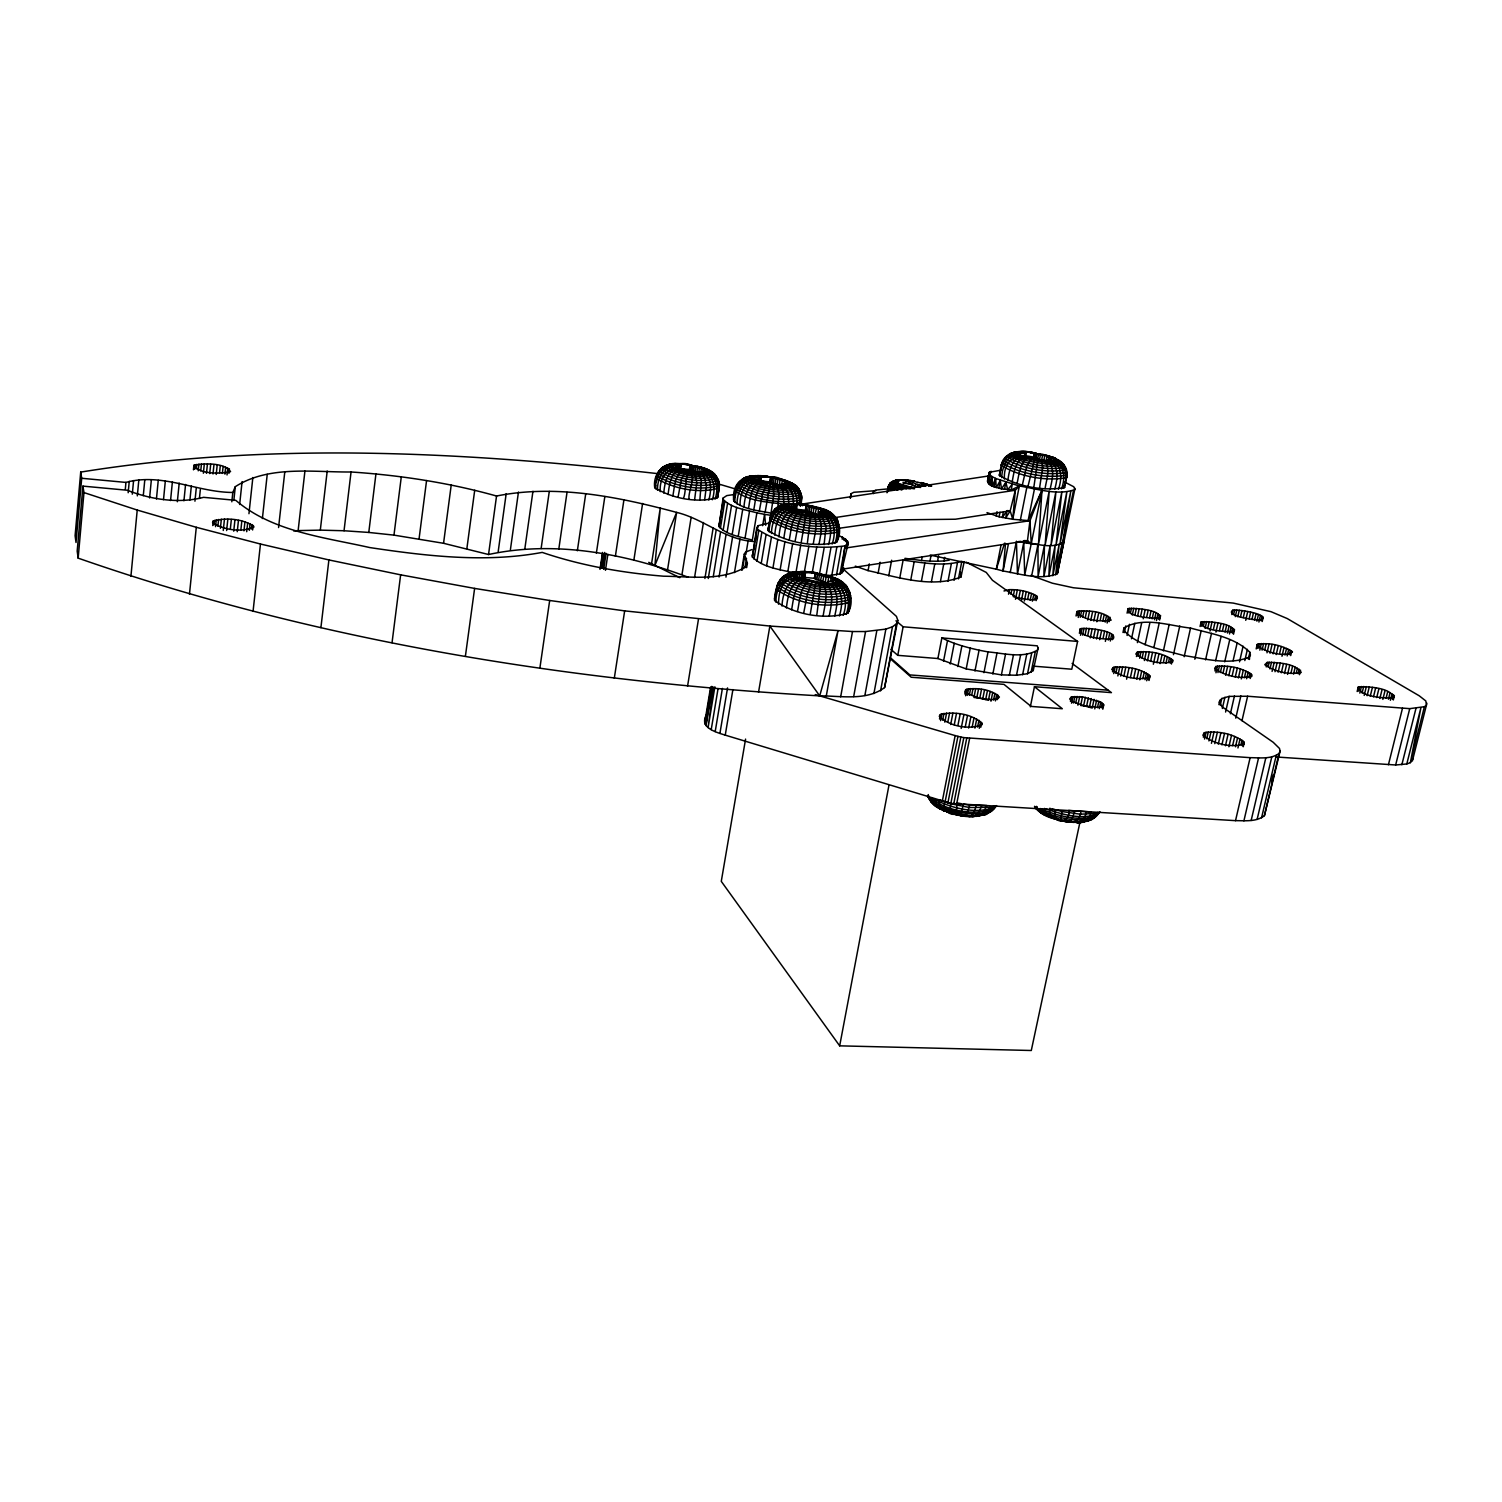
<?xml version="1.0" encoding="UTF-8"?>
<svg xmlns="http://www.w3.org/2000/svg" width="1502" height="1502" viewBox="0 0 1502 1502"><rect width="100%" height="100%" fill="white"/><g stroke="black" fill="none" stroke-linecap="round" stroke-linejoin="round"><path stroke-width="1.5" d="M1001.29 470.145L989.424 472.229L989.987 474.989L992.221 476.66L992.127 486.141L1001.477 488.882L1015.314 490.253L1019.332 486.01C1037.262 488.807 1057.22 495.735 1074.869 489.614L1073.799 486.779L1064.618 482.029M718.275 483.118L719.402 485.465L717.693 497.406C698.036 503.583 672.145 498.626 654.722 487.662C652.75 474.914 662.664 461.414 676.013 465.733C688.667 465.169 671.225 461.302 667.77 465.357L667.77 466.108C680.181 473.562 698.017 476.96 711.91 472.98L707.799 469.488L697.116 466.39L702.335 467.591L704.382 469.732M1103.745 704.87L1102.168 706.841L1098.732 707.423L1080.67 705.489L1082.491 696.834L1100.759 702.129L1103.745 704.87L1102.806 709.226M704.494 472.022L704.551 468.831L701.997 467.817M785.997 484.489C788.663 478.237 758.698 472.867 785.095 481.41M796.079 574.609L799.177 572.506L804.903 572.093L805.372 573.126L804.415 578.627L804.678 571.887L798.857 571.718L795.703 573.539M822.42 513.027L822.552 509.516L816.938 507.507L821.294 509.666M719.308 484.357L719.233 487.962C699.5 493.951 673.722 489.032 656.186 478.18L657.219 476.153L656.336 481.804M832.746 581.631L832.878 577.913L826.87 575.604L837.778 579.246L840.557 582.213M654.722 487.662L655.754 485.578M784.87 480.133L796.342 486.104L798.914 488.957L798.538 490.872C779.838 494.383 757.834 490.91 741.556 481.034L742.176 479.157L745.668 477.354L760.556 475.702L775.933 477.843L770.77 477.054L770.545 482.386L779.219 485.127L781.472 485.559L782.317 480.565C763.41 473.28 730.573 470.483 733.727 501.048C743.79 509.704 758.435 510.53 770.995 513.121L773.661 495.773L773.342 484.583L759.805 482.349L750.625 477.974L751.019 476.641L756.032 475.646L761.42 476.829L745.743 477.918L741.425 480.02L739.716 482.611C756.858 493.05 780.064 496.711 799.759 492.975L798.914 488.957L794.614 484.695L783.293 480.02M819.566 508.333C835.901 509.535 844.612 528.328 836.558 542.316C814.253 547.535 787.179 542.86 767.916 530.45L771.052 514.041L774.788 509.047L780.308 505.592L789.188 503.714L806.161 505.01L806.18 510.755L807.475 511.375L820.242 514.979L827.959 513.703L827.264 511.318L821.838 509.197M806.405 572.825L810.029 572.356L804.678 571.887L815.361 572.863L815.398 579.021L825.199 582.344L827.715 582.814L828.691 577.331C846.189 577.425 856.853 597.927 847.86 613.192C824.429 620.157 794.52 614.731 774.638 600.518L776.928 585.367L780.721 580.504C784.438 573.351 793.807 570.516 801.298 572.224M1017.549 453.003C1021.473 449.492 1034.671 453.041 1034.765 452.966L1034.54 458.223L1035.929 458.767L1036.906 453.848C1024.815 449.624 1004.331 449.342 1001.214 465.432C1019.708 476.622 1045.317 481.41 1066.608 477.692C1070.175 459.95 1049.673 456.214 1036.906 453.848M1036.474 806.349C1039.177 814.535 1050.086 818.477 1057.577 819.153L1060.656 820.543L1061.914 811.531L1051.888 808.752M796.755 505.048C775.389 510.549 802.462 495.51 795.872 510.229M789.17 483.513C764.95 487.925 794.351 478.612 797.806 487.812L801.843 496.599L801.11 505.329M691.577 466.84C690.263 462.165 678.378 463.179 674.248 465.038M695.802 466.578L690.263 465.019L689.981 470.032L698.712 472.773L699.481 468.042C687.259 464.156 672.126 460.006 661.011 468.53L660.993 469.488C676.764 479.063 699.632 483.437 717.336 478.256L714.896 474.238L709.77 470.445L699.481 468.042M1050.405 460.213L1050.611 456.89L1047.532 455.838L1053.371 457.584L1056.113 460.213M1030.841 575.379L1052.376 583.208L1073.442 587.77L1233.255 603.091L1271.03 611.689L1287.252 618.561L1419.24 695.802L1425.83 700.965L1426.431 705.151L1424.403 706.71L1409.74 708.644L1247.618 696.233L1229.162 696.384L1221.783 698.505L1219.286 702.072L1222.027 706.747L1273.208 742.288L1279.479 748.447L1280.117 751.15L1264.402 815.699C1256.385 822.063 1245.12 820.618 1235.526 820.655L950.841 803.401L725.241 735.135C716.642 732.413 698.787 727.681 706.447 714.99M989.987 474.989L989.274 484.357L990.55 485.277L992.127 486.141L995.676 478.481L992.221 476.66L989.274 484.357L987.527 481.335L989.048 473.487L987.772 482.386L989.987 474.989L988.354 483.4M947.218 810.986C941.059 812.3 938.656 804.659 939.539 799.853L944.777 801.899C942.017 809.484 949.771 816.13 956.549 813.971M1064.223 540.964C1053.409 551.121 1031.855 541.884 1018.262 541.565M80.714 472.097L75.1 535.726L76.02 542.485L81.69 478.274L80.714 472.097C271.975 441.231 467.253 452.121 658.89 473.768M1062.646 543.611L1070.738 491.436L1059.924 544.513L1066.833 491.867L1056.019 545.076L1061.839 491.961L1051.024 545.282L1055.906 491.736L1045.11 545.132L1049.203 491.154L1038.445 544.625L1041.975 490.272L1029.959 520.725L1012.761 519.298L1015.314 490.253L833.479 517.814M751.826 549.582L745.424 552.229L744.316 554.031L747.395 563.175L744.823 567.493C720.491 581.293 690.451 576.486 663.64 576.205C622.466 572.863 581.387 565.71 542.203 552.398C485.221 563.025 426.624 556.059 369.811 547.573C324.15 537.265 272.575 531.783 235.776 500.335L203.577 497.331C178.663 503.883 150.951 499.528 127.201 490.234L82.948 486.122L77.184 551.065L78.16 558.143C316.453 641.279 568.3 681.345 819.698 695.877C841.026 695.82 866.26 701.115 884.584 687.578L897.783 620.307L896.431 616.383L842.866 568.751M78.16 558.143L83.962 492.581L82.948 486.122M1005.533 543.386L1003.073 570.985C1020.553 573.933 1040.266 580.523 1057.37 573.708L1074.981 488.319M801.561 495.416L800.397 506.399M125.304 489.277L125.943 482.424C161.972 472.341 197.137 492.374 232.81 492.468L235.307 486.667C269.046 465.076 312.904 472.341 351.055 471.985C400.17 475.233 449.117 482.724 496.542 496.017C556.36 484.076 618.58 496.88 676.632 512.389C703.931 518.941 725.654 540.345 754.548 541.527M128.177 492.731L129.247 481.372M132.289 494.177L133.584 480.565M137.32 495.885L138.822 480.058M130.918 576.374L137.226 510.06L83.962 492.581M143.291 495.641L144.793 479.833M149.599 497.951L151.345 479.927M786.335 485.033C794.032 487.399 798.05 496.261 796.698 503.846L799.364 503.245C800.791 495.341 795.741 486.648 787.799 484.714M156.452 498.983L158.254 480.302M163.511 499.64L165.333 480.978M989.424 472.229L987.64 480.264L989.424 472.229L988.072 479.176M170.552 500.56L172.392 481.917M177.349 501.743L179.207 483.081M848.555 611.746L850.339 596.557L848.123 589.798M183.939 500.786L185.572 484.47M189.928 500.016L191.336 486.01M193.458 469.826L193.908 465.301C204.835 462.973 224.868 462.766 230.576 471.647C219.78 474.106 199.259 474.219 193.908 465.301M194.622 469.281L195.091 464.775M196.311 468.868L196.762 464.362M1036.831 806.781L1038.821 811.343L1044.791 814.497L1042.97 813.108M1049.954 808.151C1049.391 811.474 1049.053 819.585 1054.404 818.158M194.941 501.199L196.311 487.681M198.226 470.821L198.921 464.08M200.742 470.915L201.456 463.911M189.459 594.229L196.293 527.296L137.226 510.06M199.428 498.457L200.348 489.427M203.371 473.224L204.328 463.893M206.469 473.337L207.426 464.024M209.717 473.581L210.674 464.268M213.002 473.975L213.96 464.662M216.232 474.463L217.189 465.151M212.74 525.569L213.228 521.025C226.164 517.42 242.592 518.716 253.782 526.32L253.819 527.183C241.522 532.59 223.704 530.075 212.571 522.621L213.228 521.025M213.997 524.911L214.467 520.368M219.555 472.736L220.287 465.751M215.556 526.658L216.269 519.842M222.39 473.412L223.122 466.427M217.884 526.263L218.597 519.448M224.906 474.163L225.638 467.178M220.4 528.272L221.357 519.223M681.213 464.362L680.106 469.863M760.707 479.589L760.876 475.89L765.701 476.378L762.622 477.148M1021.097 451.558L1025.603 451.952L1025.059 457.171L1025.34 451.802L1029.903 452.29L1024.233 451.708L1021.285 453.191M227.027 474.951L227.76 467.948M228.924 473.412L229.412 468.755M223.272 530.469L224.455 519.148M226.633 530.544L227.835 519.241M231.815 501.799L232.81 492.468M230.388 528.516L231.346 519.485M233.824 500.504L235.307 486.667M233.73 531.164L234.932 519.88M239.644 504.484L242.085 481.635M237.241 531.708L238.461 520.405M240.846 530.112L241.822 521.063M243.962 530.863L244.939 521.832M246.722 531.708L247.699 522.677M248.956 513.703L252.862 477.505M249.294 530.356L250.027 523.578M251.36 529.023L251.848 524.498M252.618 529.962L253.106 525.418M262.381 518.547L267.243 474.35M253.049 611.408L260.466 544.024L196.293 527.296M1066.608 477.692L1065.969 470.426L1066.908 475.083C1045.749 478.725 1020.346 473.975 1001.947 462.898L1003.43 461.245M1066.908 475.083L1066.138 472.999M793.15 504.221C794.351 497.031 791.685 488.094 784.419 485.202M1002.716 463.743L1001.477 464.475L999.299 475.252C1017.661 486.61 1043.402 491.436 1064.618 487.53L1063.848 485.39M278.565 527.559L284.76 472.191M293.66 530.938L298.128 530.6L304.925 471.102M298.128 530.6L320.301 530.131L327.211 471.027M320.902 627.648L328.9 559.946L260.466 544.024M320.301 530.131L344.033 530.75L351.055 471.985M788.85 504.315L787.93 492.449L782.073 485.24M344.033 530.75L368.779 532.44L375.932 473.937M944.777 801.899L950.578 803.739L950.372 811.324L952.418 813.54M785.415 480.828L790.559 482.799L791.047 484.939C789.057 488.657 738.759 478.706 757.778 476.059M1020.065 541.34L1023.744 542.616L1027.481 540.72L1029.959 520.725L846.189 547.911L845.063 545.864C815.774 549.694 781.791 545.714 757.064 528.986L757.928 525.738L768.93 523.09M688.085 577.181C625.414 553.562 554.726 540.232 488.544 554.52L443.559 543.292L393.975 535.125L401.297 476.81M392.041 642.687L400.64 574.834L328.9 559.946M713.243 687.015L708.099 727.588L714.877 686.808M419.077 538.786L426.568 480.546M601.776 567.887L603.56 553.994M830.944 547.686L825.931 575.961L840.05 573.933L842.04 569.22L845.063 545.864L848.123 543.011L845.664 539.256L838.078 535.031M443.559 543.292L451.22 485.052M736.093 488.845L735.36 491.041C748.878 501.311 767.541 502.062 783.894 504.146L783.049 490.29L780.458 485.916L776.44 484.883L779.087 494.102L777.773 507.751M600.762 567.887L602.527 554.463M466.878 548.568L474.707 490.253M465.395 656.261L474.613 588.408L400.64 574.834M488.544 554.52L496.542 496.017M498.176 551.722L506.193 493.632M510.398 549.77L518.453 492.055M524.855 548.699L532.947 491.304M541.133 548.512L549.281 491.417M1054.648 489.295C1057.408 480.396 1059.961 464.512 1048.358 460.682C1058.121 461.846 1053.09 456.533 1047.589 459.912C1053.728 465 1061.839 458.354 1051.269 456.983L1050.611 460.25M539.875 668.165L549.676 600.481L474.613 588.408M558.782 549.225L567.024 492.337M577.35 550.783L585.686 494.064M711.76 686.376L705.959 725.597L712.286 687.109M1055.775 809.972C1049.917 824.035 1071.095 825.236 1068.711 810.404L1089.607 811.831M596.369 553.149L604.837 496.542M599.993 569.389L602.565 552.436M602.415 559.288L603.091 554.764M601.269 567.399L603.316 553.75M602.302 568.376L604.705 552.436M603.691 569.333L606.095 553.374M605.456 570.309L607.859 554.332M615.369 556.266L623.95 499.697M614.299 678.209L624.663 610.882L769.869 626.052L852.498 631.535L865.565 631.535L885.861 629.113L892.47 626.766L896.469 623.799L897.783 620.307M633.882 560.058L642.612 503.452M655.642 488.92C654.985 478.556 661.293 465.263 673.365 466.578C677.233 469.788 723.757 478.387 703.95 468.549M657.5 490.272C657.106 479.833 662.344 468.493 673.365 466.578L672.107 465.489L677.796 464.043M660.242 491.68C658.909 472.923 673.572 462.766 689.681 471.628M995.413 805.823L992.09 810.911L985.913 814.497L971.174 816.281M651.455 564.414L660.317 507.714L654.91 565.39L676.632 512.389L667.639 569.258M663.79 493.107C664.504 484.076 666.832 470.483 677.834 468.793M668.033 494.515C669.348 485.859 670.155 472.811 680.143 469.544M675.506 468.887L676.013 465.733M672.858 495.829C674.623 487.343 674.398 475.421 682.772 470.239M677.158 468.887L677.665 465.714M678.547 468.774L679.035 465.62M679.373 470.145L680.124 465.413M678.097 497.031L681.251 479.983L685.607 470.877M683.579 498.082C686.47 490.947 684.443 476.134 689.887 471.816C685.288 473.862 661.162 464.681 675.881 464.193M690.075 464.869L691.521 464.963L690.075 464.869L689.981 470.032L690.732 465.301M690.901 470.501L691.652 465.789M692.103 470.99L692.854 466.258M689.155 498.946C687.315 493.351 697.923 472.529 688.348 472.135L701.415 473.468L703.912 476.378L706.447 485.503L704.626 500.166M693.511 471.459L694.262 466.746M695.107 471.928L695.858 467.216M696.853 472.36L697.623 467.648M682.002 574.459L691.145 517.364M694.637 499.584L696.797 482.386L694.562 472.285L698.449 473.355L701.396 480.377L699.857 499.997M700.645 473.111L701.396 468.38M702.823 471.835L703.33 468.68M704.72 472.06L705.94 468.812L711.648 471.609M694.544 577.594L703.443 522.508M708.831 500.072C711.272 491.116 712.643 477.223 702.279 472.604L698.787 471.928L707.836 471.14L714.032 474.407L718.369 479.495L719.402 485.465C699.782 491.361 674.229 486.479 656.787 475.74L656.825 474.651C659.904 468.324 666.85 462.766 674.379 464.456M712.342 499.753C715.421 490.478 715.346 476.153 704.175 472.435L702.279 472.604M715.027 499.171C718.613 489.633 717.318 475.12 705.658 472.154L704.175 472.435M716.83 498.382C720.772 488.676 718.594 474.088 706.653 471.759L705.658 472.154M719.12 486.836L717.693 497.406M704.907 578.495L713.187 527.69M687.54 686.283L698.43 619.425M708.268 578.533L716.21 529.906M723.157 498.026L723.307 499.622C732.018 508.314 745.536 509.629 756.895 512.858L752.333 540.119C740.993 536.852 727.381 535.463 718.914 526.526L723.157 498.026L726.78 495.604L735.154 494.383M718.914 526.526L723.307 499.622M721.054 516.744L721.786 512.276M722.518 507.826L723.251 503.358M720.378 528.385L724.79 501.405M713.225 576.843L720.528 532.215M723.138 530.375L727.569 503.32M719.064 577.031L726.048 534.524M727.099 532.421L731.568 505.329M733.727 501.048L736.656 486.535L735.942 488.732C754.53 500.204 779.895 504.203 801.298 500.016L801.73 497.782M735.116 494.815L733.577 499.828M734.872 502.4C734.29 491.511 740.955 477.467 753.666 478.819L752.671 479.645C741.199 480.959 737.182 494.008 736.994 503.865M732.187 534.505L736.675 507.338M725.954 577.125L732.619 536.796M740.054 505.385C739.735 484.977 753.178 474.989 771.315 484.207M704.645 722.969L710.634 686.902M705.039 724.227L711.028 688.085M738.214 536.514L742.72 509.309M743.941 506.925C744.879 497.481 747.17 483.175 758.641 481.203L759.336 477.749M734.459 572.6L740.054 538.936M711.216 729.615L718.031 688.742M748.54 508.408C750.099 499.359 750.831 485.709 761.157 481.992M744.992 538.411L749.536 511.168M755.694 481.222L756.238 477.88M741.631 570.103L744.316 554.031M715.196 731.568L722.406 688.385M742.363 569.915L744.673 556.097M757.383 481.203L757.947 477.861M745.874 554.388L748.127 540.908M753.722 509.816C755.731 500.879 755.506 488.525 763.955 482.743M744.954 567.606L746.494 558.368M759.843 480.865L760.406 477.523M760.275 482.217L761.345 476.378M746.644 567.662L747.395 563.175M719.909 733.427L727.55 687.916M759.299 511.093L762.528 493.858L766.996 483.419M793.845 572.863C779.726 569.352 763.054 567.737 752.352 557.017L756.801 527.24M752.352 557.017L757.064 528.986M753.966 549.3L754.68 545.019M755.412 540.72L756.126 536.439M757.196 530.018L757.928 525.738M753.985 559.044L758.717 530.938M725.241 735.135L732.901 689.568M775.933 477.843L770.526 476.885L770.545 482.386L771.39 477.411M762.659 525.681L764.574 514.341L756.895 512.858M756.97 561.222L761.721 533.041M765.119 512.22L770.15 484.019L783.5 486.047L780.458 485.916M771.746 482.968L772.591 477.993M773.267 483.55L774.112 478.556M761.214 563.457L765.982 535.219M775.051 484.113L775.896 479.119M767.916 530.45L770.282 517.589L772.122 516.688M777.06 484.639L777.905 479.664M769.212 531.952C768.686 520.593 775.652 505.967 788.888 507.319L821.65 516.2L826.081 526.545L824.072 544.644M779.219 485.127L780.064 480.152M771.502 533.548C771.315 522.921 777.379 506.737 790.503 508.634L789.939 509.197C778.505 511.75 775.464 525.231 774.769 535.2M766.602 565.691L771.408 537.397M784.025 484.245L784.588 480.922C792.286 481.335 798.482 487.493 801.317 494.271L800.622 495.247C780.139 499.171 755.957 495.36 738.139 484.451L743.753 478.481L749.798 476.172L761.063 476.04M786.222 484.508L787.273 481.034L792.943 483.625M772.967 567.85L777.811 539.5M778.9 536.852C779.97 526.977 782.335 512.144 794.22 509.891L807.532 513.102M745.574 739.097L721.279 881.355L839.674 1045.843L1031.292 1050.499L1080.145 821.256M783.762 538.448C785.471 528.967 786.241 514.886 796.867 510.736M758.529 692.272L769.869 626.052L819.698 695.877L838.003 630.709L826.25 696.177M774.638 600.518C773.887 588.296 781.96 573.238 795.947 575.116C782.918 576.806 775.389 589.554 776.027 602.283M776.384 590.924L777.135 586.531L776.534 589.497C796.548 603.56 826.325 608.948 849.85 602.189L850.076 599.148M780.12 569.878L784.983 541.49M790.897 509.741L791.479 506.249M792.643 509.685L793.225 506.212M794.07 509.535L794.671 506.061M789.207 539.95C791.366 530.563 791.216 517.871 799.815 511.544M778.505 604.161C779.163 558.35 815.492 588.746 838.717 582.814L837.928 579.941L829.686 576.561M796.116 503.996C795.609 519.204 792.925 497.763 801.148 504.484L790.672 503.977M795.572 510.661L796.642 504.541M781.998 606.057C782.467 594.642 786.86 580.41 799.571 577.688L816.975 582.626M787.818 571.699L792.718 543.292M795.084 541.321L798.501 523.316L803.007 512.276M786.41 607.953C787.592 597.345 790.202 581.8 802.744 579.059M816.938 508.502L815.699 506.85L806.161 505.01L806.18 510.755L806.405 505.179L805.26 510.173L795.234 509.178L796.342 504.165L789.188 503.714L776.684 507.526L772.61 513.177C791.122 524.724 816.656 529.136 837.966 524.461L837.29 519.842L834.793 516.519L828.597 512.201M795.835 573.238L800.773 544.832M801.186 542.485L806.311 512.895L807.794 513.308L795.497 511.149L785.659 506.399L787.104 504.39L792.943 504.203M807.569 505.648L803.532 504.541L802.537 505.761M807.475 511.375L808.376 506.193L807.081 505.573M791.629 609.774C793.45 599.542 794.427 584.785 805.579 580.016M797.018 578.383L797.656 574.703L805.372 573.126M809.09 512.013L809.991 506.812L808.376 506.193M799.139 578.401L799.777 574.722M810.967 512.614L811.869 507.413L809.991 506.812M800.998 578.308L801.636 574.628M807.325 543.424L810.442 518.584L809.653 513.496L806.18 513.59L820.242 514.979L818.721 514.116C815.924 508.089 837.834 514.266 837.647 521.044L837.046 522.095C816.562 526.545 792.08 522.32 774.262 511.243L774.788 509.047L779.031 507.657M813.089 513.177L813.99 507.995L811.869 507.413M802.218 579.941L803.176 574.421M797.449 611.464C799.721 601.288 799.796 587.995 808.752 580.917M804.302 572.3L808.865 546.09M803.363 579.603L804.321 574.083M815.342 513.703L816.262 508.502L813.99 507.995M804.096 579.152L805.241 572.525M818.008 512.407L818.609 508.953L823.284 509.61L829.667 512.126L832.69 515.167M813.295 544.118C814.422 534.543 818.853 522.64 812.882 513.797L817.088 514.886C824.016 523.128 820.58 535.106 818.947 544.531M820.374 512.783L820.974 509.328M803.72 612.966L807.381 593.853L812.15 581.725M822.664 513.064L823.734 509.403L829.667 512.126M812.169 573.182L816.769 546.991M815.642 573.051L821.632 574.271L815.361 572.863L814.403 578.308L815.398 579.021L815.642 573.051L814.403 578.308L803.72 577.35M810.235 614.243L815.68 582.4L817.257 582.87L804.133 580.523L793.582 575.003L793.901 573.22L799.308 571.699M816.769 579.734L817.745 574.252L816.356 573.539M818.496 580.448L819.472 574.947L817.745 574.252M819.585 573.67L824.204 547.535M820.524 581.124L821.5 575.642L819.472 574.947M828.503 544.475C831.601 534.543 832.784 519.016 821.125 514.059L818.721 514.116M816.788 615.238L820.13 588.709L819.247 583.039L815.567 583.227L830.531 584.56C839.712 592.351 837.046 606.151 834.643 616.308M822.777 581.762L823.753 576.28L821.5 575.642M825.199 582.344L826.175 576.843L823.753 576.28M832.146 544.024C835.919 533.754 835.544 517.814 823.115 513.834L821.125 514.059M826.982 585.667L827.64 581.969C836.332 578.12 847.278 584.071 850.038 592.952L849.381 594.285C826.964 600.575 798.782 595.468 779.669 582.213L780.214 579.434L783.988 575.904L791.629 573.745M834.849 543.292C839.167 532.778 837.515 516.669 824.598 513.477L823.115 513.834M827.696 585.217L828.353 581.537M823.171 615.914C824.523 605.606 829.029 592.896 822.683 583.32L827.189 584.503C834.511 593.403 831.075 606.17 829.179 616.289M837.196 537.697L838.304 531.483M836.558 542.316C841.214 531.67 838.754 515.505 825.537 512.989L824.598 513.477M830.55 581.368L831.207 577.707M831.77 575.66L836.783 547.441M833.009 581.649L834.136 577.707L840.463 580.617M842.134 539.105L842.472 537.172L844.387 539.781M836.52 574.984L841.533 546.841M850.188 498.082L850.958 493.745L853.831 492.28L875.966 490.666M845.344 541.096L845.664 539.256L847.729 545.245L842.04 569.22L1027.481 540.72L1031.236 543.78L1037.957 544.55L1038.107 576.411L1044.434 545.057L1043.89 576.524L1050.236 545.245L1048.847 576.317L1055.193 545.095L1052.808 575.754L1059.154 544.606L1055.662 574.872L1062.008 543.799L1064.167 541.358M843.711 567.7L842.284 572.562L840.05 573.933L845.063 545.864M847.222 543.161L847.579 541.227L846.452 542.128M842.04 569.22L843.073 568.188L842.284 572.562L843.223 568.958M847.729 545.245L847.579 541.227M839.355 615.989C842.772 605.325 843.805 588.897 831.47 583.452L827.865 583.583L827.64 581.969M843.204 615.351C847.335 604.367 846.752 587.507 833.572 583.133L831.47 583.452M846.077 614.412C850.752 603.166 848.855 586.137 835.15 582.663L833.572 583.133M847.86 613.192C852.892 601.851 850.151 584.747 836.126 582.044L835.15 582.663M840.669 696.834L852.498 631.535M960.416 572.168L960.998 576.993C931.691 588.577 897.708 577.106 868.081 570.629L869.301 563.926M886.969 492.769L888.339 486.61L888.32 488.281L891.306 490.347C894.103 478.105 906.851 487.399 914.511 487.887M887.663 491.867C887.494 486.817 891.306 481.203 896.844 482.067L898.985 483.513M853.68 696.59L865.565 631.535M878.069 573.407L880.116 562.217M864.87 695.501L876.811 630.709M888.752 575.886L891.625 560.227M912.108 485.259L912.69 482.067L908.147 481.598L911.245 483.7L902.89 482.818L912.934 484.846L916.07 486.948L920.651 487.437L917.515 485.315L923.749 485.972M873.92 693.567L885.861 629.113M915.206 487.361L915.807 484.17L912.69 482.067M899.773 578.026L903.115 560.115C922.397 562.63 942.749 566.798 961.843 561.279L958.445 578.89M880.548 690.901L892.47 626.766M884.584 687.578L896.469 623.799M910.813 579.716L914.155 561.823M966.086 562.123L986.251 572.431L992.428 580.26L1077.591 641.429L1071.79 669.216L1033.132 666.137L1033.245 670.568L1027.518 673.741L1016.497 675.243L1001.402 674.886L966.199 668.916L937.905 658.533L897.764 655.341L903.115 626.785L895.962 620.795M904.936 558.331L921.496 560.509L922.172 556.904M921.477 580.898L924.856 563.043M921.496 560.509L929.963 561.128L930.977 555.702M839.674 1045.843L888.865 785.734M931.447 581.574L934.826 563.738M929.963 561.128L937.548 561.26L938.581 555.853M937.548 561.26L944.045 560.959L944.72 557.355M940.383 581.706L943.763 563.907M948.006 581.274L951.386 563.55M937.905 658.533L941.867 637.918L1037.262 645.822L1038.07 648.094L1033.245 670.568M954.089 580.335L957.487 562.649M943.519 661.293L947.499 640.622L941.867 637.918M960.998 576.993L964.171 561.635M939.539 719.064L940.421 714.464C954.033 711.291 972.169 713.638 982.195 723.739L982.008 724.753C968.921 730.047 949.245 726.33 939.276 716.304L940.421 714.464M950.24 663.997L954.239 643.288L947.499 640.622M940.609 720.66L941.942 713.788M987.527 481.335L989.048 473.487M942.674 720.171L944.007 713.319M990.55 485.277L992.221 476.66M944.814 722.18L946.579 713.037M957.863 666.569L961.9 645.822L954.239 643.288M947.8 722.105L949.583 712.962M994.024 486.948L995.676 478.481L1019.332 486.01L1012.761 519.298L999.112 516.801L986.983 512.614M950.691 724.527L952.906 713.112M1000.05 476.397C999.806 465.639 1006.772 452.121 1019.238 453.773C1007.635 455.125 1001.796 466.859 1001.759 477.674M998.717 488.319L1000.276 480.377L1001.477 488.882L1005.871 482.311L1007.711 489.746L1012.292 484.207L1011.146 490.027L1019.332 486.01M954.239 724.865L956.474 713.469M966.199 668.916L970.254 648.132L961.9 645.822M996.164 516.05L997.028 511.656M1004.406 479.063C1003.054 454.768 1024.702 451.595 1041.562 460.363L1042.538 455.463M942.28 801.317L955.159 735.586L815.286 694.581M957.919 725.41L960.172 714.013M999.112 516.801L999.994 512.238M1004.481 489.352L1005.871 482.311M964.847 694.055L965.73 689.643C976.732 687.24 991.113 689.155 999.412 697.041L997.459 699.012L991.358 699.65L973.953 697.454L975.68 688.648M965.617 695.745L966.913 689.136M1007.917 480.509C1008.912 470.858 1012.01 458.054 1023.106 455.688L1039.084 459.668M945.04 802.124L957.938 736.356L955.159 735.586M967.269 695.388L968.565 688.761M1003.317 512.144L1002.266 517.514L1007.147 510.624L1010.189 510.849L1012.761 519.298M961.186 728.432L963.871 714.745M947.912 802.819L960.848 737.05L957.938 736.356M969.316 695.163L970.611 688.554M974.967 670.981L979.06 650.197L970.254 648.132M1012.179 481.973C1013.775 473.055 1015.352 459.18 1026.166 456.739M965.242 727.043L967.476 715.628M1001.102 544.813L996.314 569.183L1003.073 570.985L1008.386 544.081M971.719 695.126L973.014 688.517M950.841 803.401L963.815 737.613L1250.133 757.665C1259.709 757.703 1270.767 759.392 1279.028 753.516L1280.117 751.15M680.462 469.093L680.988 464.043L677.12 463.667M968.64 728.076L970.893 716.661M953.77 803.833L966.744 738.083M1017.042 483.4C1019.201 474.763 1019.464 461.903 1028.832 457.49M976.807 697.735L978.553 688.949M1026.016 452.271L1024.308 456.796L1034.54 458.223L1035.516 453.322M956.624 804.133L969.616 738.402M1025.284 457.96L1026.335 452.684M972.207 726.93L974.009 717.787M983.941 672.689L988.053 651.906C1004.031 653.295 1022.768 658.683 1037.413 650.122L1038.07 648.094M990.193 691.502L988.447 700.308L979.773 698.186L981.519 689.38M1022.393 484.77L1026.448 467.122L1031.743 458.223M974.911 728.132L976.713 718.989M982.759 698.768L984.523 689.981M977.595 727.081L978.966 720.209M1010.189 572.619L1016.422 541.208L1017.474 574.008L1024.139 540.589L1027.481 540.72M1020.346 520.124L1026.786 487.643M979.285 728.32L980.656 721.448M1034.671 454.899L1035.704 452.909L1034.465 452.815L1033.489 457.697L1034.765 452.966M985.688 699.481L987.434 690.676M1028.063 486.01L1034.803 458.88M980.825 727.212L981.745 722.631M1008.518 594.21L1009.419 589.648C1036.324 588.972 1054.085 606.733 1013.23 596.613L1014.451 589.854M816.675 574.196L816.975 572.882L808.264 571.755M992.841 674.004L996.971 653.22M1038.558 454.411L1037.582 459.312C1078.53 467.854 988.56 452.064 1025.603 451.952M1010.902 594.229L1011.804 589.685M990.963 701.209L992.709 692.384M1033.845 487.099L1037.938 459.462L1039.384 459.837L1040.454 454.937M1034.427 489.089L1028.119 520.65L1041.975 490.272L1031.236 543.78L1023.744 542.616L1024.702 575.116L1031.236 543.78L1029.959 520.725M993.592 699.951L994.925 693.323M1015.483 599.279L1017.305 590.173M995.413 700.908L996.746 694.299M1044.716 455.932L1043.74 460.851L1048.171 461.602M1001.402 674.886L1005.551 654.121M1039.572 488L1042.651 467.704L1041.599 460.72L1038.032 460.175L1039.384 459.837M997.234 699.669L998.117 695.257M1018.919 597.458L1020.29 590.624M1045.974 461.264L1046.95 456.345M1047.42 462.56L1048.077 459.274M1048.509 459.969L1049.166 456.702M1021.454 600.312L1023.275 591.206M1045.054 488.676C1046.35 479.927 1051.1 467.873 1044.003 460.344L1050.968 461.583L1049.222 460.701M1009.363 675.299L1013.531 654.572M1024.383 600.988L1026.204 591.882M1031.649 575.923L1037.957 544.55M1027.612 599.486L1029.001 592.652M1050.142 489.108C1052.001 480.396 1055.474 468.737 1048.171 461.452M1030.165 600.312L1031.555 593.478M1016.497 675.243L1020.684 654.553M1032.4 601.175L1033.789 594.323M1034.728 599.767L1035.648 595.205M1058.459 489.22C1061.876 479.87 1062.815 464.813 1051.287 460.701M1036.155 600.631L1037.075 596.05M1022.618 674.717L1026.786 654.083M1061.445 488.901C1065.481 479.232 1065.012 463.911 1052.921 460.551M1063.51 488.319C1067.978 478.462 1066.495 463.029 1054.047 460.269M1064.618 487.53L1066.72 476.716M1027.518 673.741L1031.686 653.163M1031.085 672.333L1035.272 651.83M1058.046 566.235L1058.929 561.823M1061.182 550.821L1073.442 490.666M1007.147 510.624L1005.608 518.171L1010.189 510.849L1015.314 490.253M1057.37 573.708L1063.698 542.71M1030.334 706.841L1034.446 686.714L1111.442 692.629L1072.109 663.452M1076.033 615.989L1076.953 611.539C1087.467 609.925 1106.223 611.295 1111.123 620.195C1100.703 621.922 1081.553 620.476 1076.953 611.539M1077.141 615.538L1078.061 611.107M690.263 465.019L689.324 469.563L680.087 468.624M1078.248 617.453L1079.619 610.807M1080.257 617.303L1081.628 610.657M1079.375 633.318L1080.332 628.756C1086.735 627.348 1117.657 630.633 1113.32 638.726C1107.143 640.284 1075.357 636.717 1080.332 628.756M1082.623 617.322L1084.012 610.676M1080.52 635.271L1081.947 628.437M1085.308 617.491L1086.678 610.845M1082.585 635.102L1084.012 628.268M1070.457 701.378L1071.358 697.041L1082.491 696.834M1087.73 620.007L1089.57 611.164M1085.026 635.102L1086.453 628.268M1071.527 703.18L1072.897 696.665M1073.461 702.974L1074.831 696.459M1090.752 620.476L1092.592 611.633M1087.786 635.271L1089.213 628.437M848.123 543.011L846.189 547.911M1075.751 702.917L1077.122 696.421M1090.283 637.862L1092.179 628.775M1093.813 621.058L1095.671 612.234M1077.892 705.208L1079.713 696.553M1093.4 638.331L1095.296 629.244M1096.836 621.772L1098.694 612.929M1100.177 620.345L1101.567 613.717M1096.554 638.951L1098.469 629.864M1083.58 705.94L1085.42 697.266M1102.825 621.208L1104.214 614.562M1099.652 639.664L1101.586 630.577M1088.368 697.848L1086.547 706.503L1092.217 708.024L1094.057 699.35M1105.172 622.11L1106.58 615.463M1103.106 638.219L1104.552 631.403M1089.438 707.217L1091.278 698.543M1107.143 623.03L1108.551 616.383M1109.152 621.715L1110.091 617.266M1105.359 641.392L1107.274 632.304M1108.251 640.077L1109.715 633.243M1094.77 708.906L1096.61 700.232M1110.297 641.035L1111.743 634.201M1097.474 707.686L1098.863 701.171M1112.362 639.702L1113.339 635.139M1099.37 708.644L1100.759 702.129M1101.304 707.442L1102.224 703.086M1102.318 708.362L1103.238 704.006M1112.513 671.788L1113.451 667.376C1125.73 666.062 1140.318 668.033 1149.988 676.05L1149.499 677.59C1137.108 680.331 1121.618 677.477 1111.724 669.423L1113.451 667.376M1113.714 673.609L1115.122 666.982M1122.989 632.511L1123.947 628.005C1143.285 616.158 1169.326 625.771 1190.542 628.08C1210.819 633.675 1234.362 636.942 1249.889 652.3L1249.439 659.453M1127.082 613.173L1128.04 608.629C1135.324 607.803 1161.778 609.887 1159.788 617.979C1152.691 618.937 1125.524 616.627 1128.04 608.629M1124.36 632.642L1125.805 625.921M1128.565 612.891L1129.542 608.348M1115.836 673.403L1117.263 666.775M1130.499 612.741L1131.457 608.216M1117.845 675.938L1119.797 666.757M1127.082 635.459L1129.466 624.306M1132.301 615.013L1133.766 608.235M1120.717 676.088L1122.67 666.907M1134.911 615.182L1136.357 608.404M1131.494 638.782L1134.836 623.217M1123.834 676.407L1125.787 667.245M1137.727 615.501L1139.173 608.704M1126.594 679.186L1129.072 667.733M1140.675 615.951L1142.14 609.174M1137.408 642.631L1141.708 622.673M1130.405 677.552L1132.395 668.39M1143.21 618.786L1145.162 609.737M1136.451 656.524L1137.408 652.056C1149.406 650.873 1163.468 652.844 1173.081 660.448L1172.649 661.913C1160.539 664.485 1145.632 661.631 1135.812 654.008L1137.408 652.056M1138.047 656.167L1139.004 651.718M1146.664 617.228L1148.129 610.432M1133.691 678.322L1135.662 669.16M1139.624 658.214L1141.069 651.53M1149.518 617.998L1150.983 611.201M1136.826 679.223L1138.798 670.042M1142.083 658.195L1143.529 651.511M1145.106 644.809L1149.894 622.692M1152.147 618.843L1153.63 612.046M1139.793 679.843L1141.708 671.018M1144.374 660.561L1146.308 651.661M1154.494 619.725L1155.958 612.91M1142.853 678.66L1144.28 672.032M1147.415 660.899L1149.33 651.999M1156.465 620.608L1157.948 613.811M1145.031 679.711L1146.458 673.084M1158.53 619.218L1159.506 614.675M1150.588 661.368L1152.522 652.469M1159.619 620.063L1160.595 615.52M1146.721 680.763L1148.166 674.116M1153.874 647.569L1159.15 623.274M1148.392 679.542L1149.368 675.111M1149.03 680.481L1149.988 676.05M1153.348 664.222L1155.77 653.107M1157.028 662.757L1158.962 653.858M1160.088 663.621L1162.041 654.703M1163.412 650.854L1169.194 624.381M1163.412 662.326L1164.876 655.642M1165.946 663.302L1167.411 656.618M1168.575 662.082L1169.551 657.632M1170.265 663.077L1171.241 658.627M1171.447 664.034L1172.424 659.566M1173.456 654.665L1179.765 625.996M1184.196 656.731L1190.542 628.08M976.075 816.45L982.777 813.69L986.776 805.541L969.917 805.091L965.974 815.53L959.985 814.666M1200.079 626.503L1201.093 621.978C1208.941 621.152 1234.062 623.142 1233.386 631.422C1225.707 632.342 1199.91 630.183 1201.093 621.978M1201.506 626.203L1202.52 621.659M1194.822 659.228L1201.224 630.558M1203.384 626.052L1204.379 621.528M1205.111 628.324L1206.632 621.528M770.77 477.054L769.7 481.842L760.05 480.847M1207.683 628.474L1209.204 621.697M1209.974 631.047L1212.001 621.997M1205.562 659.866L1211.513 633.356M1213.447 629.244L1214.968 622.448M1215.963 632.079L1217.991 623.03M1219.474 630.521L1220.995 623.724M1215.625 660.767L1221.107 636.416M1222.365 631.291L1223.886 624.513M1214.949 670.925L1215.944 666.475C1228.11 665.123 1242.116 667.47 1251.973 674.924L1251.767 676.426C1239.563 679.204 1224.693 675.881 1214.649 668.465L1215.944 666.475M1225.05 632.154L1226.571 625.358M1215.963 672.783L1217.465 666.099M1203.346 737.238L1204.379 732.676C1217.803 730.723 1233.724 733.502 1244.257 742.345L1243.994 744.185C1230.626 747.921 1213.578 743.978 1202.895 735.173L1204.379 732.676M1217.953 672.577L1219.455 665.893M1227.453 633.037L1228.993 626.24M1231.865 614.581L1232.86 610.169C1237.554 609.211 1269.697 613.867 1261.549 619.782C1256.986 620.87 1224.243 615.933 1232.86 610.169M1204.529 739.04L1206.068 732.187M1220.356 672.558L1221.877 665.874M1233.649 614.431L1234.644 610.037M1229.518 633.957L1231.058 627.141M1206.744 738.74L1208.303 731.906M1224.712 661.838L1229.744 639.627M1231.659 632.586L1232.691 628.043M1235.301 616.646L1236.784 610.056M1223.116 672.689L1224.618 666.024M1232.842 633.431L1233.874 628.887M1208.903 740.937L1210.969 731.831M1233.517 634.238L1234.55 629.676M1237.761 616.815L1239.263 610.206M1218.873 704.645L1219.887 700.12M1225.613 675.243L1227.622 666.344M1211.438 743.321L1214.029 731.962M1220.244 705.245L1221.783 698.505M1240.464 617.115L1241.947 610.507M1228.786 675.731L1230.814 666.832M1222.346 708.456L1224.9 697.247M1233.104 660.749L1237.141 642.931M1214.78 743.659L1217.352 732.281M1243.299 617.547L1244.801 610.957M1232.034 676.351L1234.062 667.451M1245.721 620.307L1247.73 611.521M1218.291 744.185L1220.882 732.807M1225.594 712.042L1229.162 696.384M1235.264 677.12L1237.291 668.221M1249.138 618.768L1250.64 612.178M1239.525 661.838L1243.093 646.198M1221.896 744.879L1224.487 733.52M1230.382 713.769L1234.456 695.914M1238.38 677.984L1240.408 669.085M1251.936 619.519L1253.438 612.929M1225.463 745.762L1228.054 734.384M1244.82 660.58L1247.392 649.352M1241.29 678.942L1243.318 670.023M1254.545 620.345L1256.066 613.736M1256.892 621.19L1258.413 614.581M1248.331 659.059L1249.889 652.3M1244.407 677.702L1245.928 671.018M1228.899 746.757L1231.509 735.379M1235.771 718.163L1240.859 695.877M1258.901 622.053L1260.422 615.444M1246.622 678.735L1248.162 672.032M1232.616 745.593L1234.719 736.487M1261.023 620.702L1262.037 616.289M1248.932 677.515L1249.946 673.046M1262.187 621.528L1263.201 617.097M1256.179 648.92L1257.193 644.489C1268.871 642.105 1282.652 645.316 1292.49 651.962C1283.91 657.895 1266.13 651.868 1257.005 645.822L1257.193 644.489M1250.208 678.491L1251.241 674.023M1257.08 648.451L1258.094 644.001M1235.508 746.776L1237.592 737.651M1258.488 648.113L1259.502 643.682M1241.985 720.697L1247.618 696.233M1259.821 650.141L1261.361 643.513M1237.948 747.977L1240.051 738.871M1262.093 650.141L1263.614 643.494M1240.971 744.635L1242.023 740.073M1242.379 745.818L1243.431 741.237M1264.684 650.291L1266.205 643.645M1243.243 746.757L1244.257 742.345M1267.012 652.807L1269.059 643.964M1266.242 666.926L1267.294 662.382C1278.258 662.532 1295.193 663.227 1301.258 672.464C1289.26 675.187 1274.804 671.732 1264.778 664.691L1267.294 662.382M1270.035 653.257L1272.081 644.433M1268.157 666.738L1269.209 662.175M1269.941 668.972L1271.537 662.157M1273.133 653.858L1275.179 645.015M1235.526 820.655L1250.133 757.665M1022.674 451.914L1019.088 453.21L1024.965 453.51M1272.081 671.394L1274.203 662.307M1276.212 654.572L1278.258 645.729M1275.01 671.713L1277.132 662.626M1279.704 653.182L1281.244 646.555M1278.127 672.183L1280.248 663.095M1281.976 656.28L1284.041 647.437M1243.9 820.862L1258.545 757.984M1285.017 655.003L1286.557 648.357M1281.319 672.802L1283.44 663.715M1287.176 655.942L1288.716 649.296M1284.492 673.553L1286.613 664.466M1289.429 654.684L1290.462 650.235M1251.166 820.449L1265.848 757.703M1290.706 655.585L1291.739 651.136M1287.571 674.398L1289.711 665.311M1290.988 673.046L1292.584 666.231M1257.118 819.416L1271.8 756.839M1293.579 674.023L1295.193 667.207M1261.567 817.82L1276.231 755.431M1296.357 672.746L1297.428 668.202M1271.687 781.528L1273.245 774.901M1264.402 815.699L1279.028 753.516M1298.16 673.741L1299.23 669.179M1299.474 674.698L1300.544 670.136M976.018 805.654C975.324 809.728 972.263 819.266 966.687 815.455L960.097 815.304L965.26 816.055M1074.925 811.324L1070.607 821.556L1060.506 820.693M1357.151 691.521L1358.24 687.09C1368.322 686.095 1391.34 687.935 1393.743 697.623C1383.793 698.712 1360.211 696.759 1358.24 687.09M1358.503 691.127L1359.592 686.696M1359.817 693.117L1361.432 686.489M1362.089 693.06L1363.703 686.452M1364.191 695.407L1366.351 686.583M1367.12 695.708L1369.28 686.902M1370.256 696.196L1372.415 687.372M1373.485 696.815L1375.644 687.991M1376.714 697.566L1378.892 688.742M1379.869 698.449L1382.047 689.625M1276.343 756.989L1395.658 764.987L1406.792 763.955L1410.378 762.64L1412.913 758.848M656.186 478.18C657.275 470.558 664.973 464.869 672.558 465.902L670.887 466.559M1382.854 699.406L1385.032 690.563M1386.102 698.205L1387.735 691.577M1388.449 699.237L1390.082 692.591M1390.383 700.27L1392.016 693.624M1392.373 699.05L1393.462 694.6M1393.293 699.97L1394.382 695.52M945.64 811.136L942.467 808.564L944.739 809.803C937.286 809.503 930.414 803.026 927.861 796.248L928.274 794.558M1388.43 764.725L1402.474 708.287M1395.658 764.987L1409.74 708.644M1401.854 764.725L1415.935 708.493M1406.792 763.955L1420.873 707.836L1410.378 762.64L1424.403 706.71M838.66 529.417L838.398 531.915C816.018 536.965 789.076 532.309 769.681 520.049L771.859 512.933L774.919 510.023M981.707 805.804L978.14 813.934L972.62 816.619M1412.387 760.951L1426.9 703.218M1080.877 811.85C1077.985 832.221 1053.766 816.619 1042.632 813.615L1040.154 808.47M999.299 475.252L999.562 474.294M889.447 489.277L891.906 484.789L897.67 482.762M1001.214 465.432L1001.477 464.475M1086.359 812C1085.458 817.107 1081.459 824.166 1075.301 822.27M889.484 486.01C889.259 476.19 914.549 481.579 901.2 479.795L902.89 479.983M887.945 487.38L889.954 483.231L894.047 480.621M1091.222 811.737C1090.208 818.552 1083.918 823.997 1076.821 822.627M672.783 465.545L670.305 465.132L672.558 465.902M1004.575 543.142L996.314 569.183L930.113 555.083M989.968 474.651L991.076 471.234M735.942 488.732C738.177 481.823 745.536 477.148 752.727 478.068L751.338 478.762M838.905 526.958L838.642 529.436C816.375 534.393 789.601 529.774 770.301 517.627C772.666 510.417 780.345 505.554 787.874 506.493L786.485 507.282M703.236 471.872L704.551 468.831L705.94 468.812M848.78 594.83L850.789 598.153L850.113 599.561C826.701 606.226 797.13 600.875 777.191 586.944L778.825 581.612M928.668 795.628L930.001 800.134C946.88 811.906 969.766 816.468 989.856 812.169L993.855 806.292L990.438 807.306C979.886 826.307 935.615 813.126 927.523 795.872C944.627 810.667 972.32 816.206 993.817 809.184L996.577 805.579C981.632 824.429 951.517 812.695 933.606 804.058L931.353 797.825C950.203 807.869 974.535 814.76 995.225 807.194M1041.637 809.165C1058.272 816.093 1077.478 821.218 1095.333 816.562L1097.755 812.451L1094.601 813.464L1089.025 820.43L1080.126 822.439L1091.785 819.548L1099.933 811.718C1084.406 830.737 1050.593 819.097 1034.484 806.367M900.768 484.301L896.844 485.953L894.141 490.215L888.302 486.141L892.826 482.236L889.954 483.231L889.203 485.859L897.67 490.121L899.642 486.967L902.984 485.108M1001.947 462.898L1008.781 455.012L1013.794 453.228L1019.238 453.773M784.513 484.301L787.273 481.034M820.899 512.839L823.734 509.403M831.113 581.443L834.136 577.707L832.108 577.538M896.844 482.067L898.947 480.189M905.556 485.878L901.707 490.009L889.954 484.808L891.568 482.311L896.581 481.429M1048.997 460.044L1051.682 456.871L1061.144 461.771L1063.66 464.475L1066.739 472.454C1045.993 475.984 1021.153 471.328 1003.111 460.532L1010.001 453.642L1016.31 451.745L1021.022 452.064M1047.176 815.868L1041.036 813.051L1034.784 806.536M836.126 582.044L836.501 580.992M840.05 573.933L843.073 568.188M960.266 815.53L963.571 804.171L969.917 805.091M1000.276 480.377L996.239 487.662L995.676 478.481M1250.49 654.928L1249.138 657.181C1228.298 665.668 1204.529 658.514 1183.144 655.416C1163.036 649.559 1138.647 646.799 1124.003 630.521L1123.947 628.005M850.958 493.745L850.545 497.782M774.394 598.904L775.257 597.496M796.924 488.45L800.153 490.947L801.148 497.613C780.082 501.687 755.168 497.763 736.881 486.517L738.815 482.386M663.584 467.066L657.82 473.43C674.924 483.926 699.913 488.694 719.139 482.949L715.534 477.092M687.428 465.132L691.521 464.963M1098.469 813.727C1091.034 823.997 1076.69 822.777 1065.575 820.824L1064.298 820.693M1092.367 818.064L1087.429 821.106L1080.783 821.707L1085.101 821.294M1089.081 820.073L1089.926 818.834M905.781 481.579L908.184 480.321L903.397 480.152L914.192 481.053L917.741 482.705M811.474 573.388C811.962 570.704 819.904 574.139 815.361 572.863M752.108 555.177L753.234 553.581M767.691 529.117L768.536 527.972M942.824 809.785L943.951 809.353M770.282 517.589L769.681 520.049M770.883 515.205L770.301 517.627M911.414 487.305L910.606 488.845C905.312 489.183 883.289 480.452 899.567 480.471M718.782 524.855L719.965 523.428M989.048 812.038L985.913 814.497L976.938 815.717L983.697 815.098L993.366 809.409M985.556 814.065L986.607 812.826M739.585 481.541L744.56 479.401M779.407 580.73L788.062 574.778L793.394 574.046L795.947 575.116M796.022 577.162L797.036 576.073L798.2 578.308L800.341 578.063M1019.689 455.275L1023.857 455.97M770.526 476.885L771.99 476.979L754.304 476.622M965.73 689.643L965.204 691.915L967.419 693.811L979.717 698.186M787.912 508.22L788.888 507.319L787.292 506.024L782.974 505.761L778.149 507.207L776.196 509.591C793.112 520.067 816.337 524.085 835.788 519.899L834.793 516.519M910.625 480.584L914.23 481.166L902.74 480.602M678.209 465.207L680.425 463.799L685.456 464.381L680.425 463.799M1003.993 590.981L1009.419 589.648M776.478 508.239L787.33 504.052M1030.766 453.116L1035.704 452.909M902.27 488.92L893.634 485.803L890.517 483.043L900.712 480.02M836.332 578.852L833.648 578.007M666.062 466.615L673.797 463.799M827.189 584.503L830.531 584.56L828.897 583.583M698.449 473.355L701.415 473.468L699.988 472.623M1094.639 816.938L1096.704 815.473M893.634 481.391L896.713 480.02M1039.459 454.618L1027.725 452.046L1016.328 452.064L1006.584 456.533C1023.219 466.39 1045.974 470.633 1065.049 467.479L1061.388 462.503M783.894 505.874L785.565 504.785M1098.826 813.314C1082.229 820.618 1062.684 814.328 1046.237 809.09M825.781 510.38L823.284 509.61M826.25 575.36L820.392 573.933L826.832 576.355M908.391 486.629L906.476 488.882L896.844 485.953L891.568 482.311L896.844 480.903M777.773 583.996L779.726 582.87M782.073 578.364L777.98 582.945L778.243 584.485C797.881 598.153 826.907 603.41 849.963 596.895L850.62 595.524L848.649 592.257M1043.289 454.73L1038.99 453.717L1043.759 455.557M801.617 572.506L804.208 571.492L813.014 572.281M670.737 465.076L684.03 464.118L691.615 465.169M888.677 485.39L889.804 484.789M789.188 481.935L786.785 481.203M799.364 503.245L801.073 502.4C802.575 494.327 796.811 485.841 788.757 484.282M773.661 512.069L771.052 514.041L771.277 515.317C790.296 527.24 816.581 531.764 838.491 526.92L838.21 522.114L835.994 518.528M1071.358 697.041L1069.687 698.974L1072.578 701.697L1085.026 706.053M1014.357 453.022L1020.553 451.52M921.646 484.32L925.063 484.451L917.703 482.142M1065.162 821.387L1078.361 822.57M806.405 505.179L807.663 505.085L798.651 504.428L803.063 504.954M737.576 484.376L739.378 483.588M750.812 476.66L756.032 475.646M837.928 579.941L835.469 579.528L836.52 581.293L839.149 581.969L836.614 580.504L837.928 579.941L842.415 581.969L845.588 584.916L845.382 587.32C826.175 592.577 802.218 588.221 785.79 577.012L787.818 573.745L797.28 571.586M838.491 579.547L847.278 586.85L848.423 591.769C826.87 597.758 799.834 592.858 781.434 580.185L781.96 577.519L790.221 573.069L804.903 572.093M661.969 468.774L659.228 471.328C675.787 481.429 699.857 486.028 718.444 480.527L713.262 473.149M960.097 815.304L964.584 816.168M827.264 511.318L824.955 510.887L825.912 512.389L828.372 513.008L826.006 511.731L827.264 511.318L831.488 513.271L834.436 515.918L834.192 517.908C815.962 521.795 794.239 518.059 778.355 508.258L778.806 506.324L782.486 504.803L790.953 504.409M1093.681 818.215C1074.737 822.796 1054.066 817.407 1037.169 808.414M707.686 469.657L705.227 468.924M979.041 815.999L981.388 815.286M790.559 482.799L788.325 482.386L789.151 483.738L791.516 484.32L789.301 483.156L790.559 482.799L794.614 484.695L797.374 487.174L797.018 488.976C779.5 492.243 758.904 488.995 743.621 479.758L744.185 477.993L747.733 476.585L755.844 476.209M667.77 465.357L663.039 467.986C677.834 476.923 699.237 481.015 715.853 476.19L713.15 472.623L706.522 470.013L709.601 471.91L707.367 470.727L708.906 470.483M698.993 466.69L694.299 465.751L710.915 472.003M947.762 812.3L950.071 812.113M1051.269 456.983L1053.371 457.584M1008.086 456.364L1004.669 458.373C1022.13 468.774 1046.068 473.261 1066.12 469.882L1062.703 464.512L1065.387 467.929M1011.804 453.228L1008.781 455.012C1024.402 464.231 1045.674 468.211 1063.566 465.263L1054.667 459.875M897.82 479.983C887.1 483.4 910.719 488.45 914.455 488.807M1014 452.271C999.712 459.668 1084.744 471.797 1054.554 458.823L1055.606 458.579C1075.845 470.915 994.512 453.829 1019.201 452.722M825.518 574.74L823.753 574.722L831.488 577.669M1070.851 821.463L1068.297 821.876L1074.249 822.458M1094.601 813.464L1080.276 814.215L1061.914 811.531M1010.189 510.849L955.403 519.223L898.177 519.861L839.13 528.272M802.368 504.034L989.649 475.815M990.438 807.306L969.372 807.513L950.578 803.739M966.687 815.455L963.965 815.868L969.823 816.45M944.045 560.959L949.226 560.208M816.375 507.488L810.873 506.005L819.379 507.845M778.017 478.5L780.946 480.321M1051.513 817.05L1043.946 814.722M895.605 480.264L899.717 479.814M791.967 509.028L789.939 509.197L794.22 509.891M675.9 468.042L672.07 467.366M756.52 480.396L752.671 479.645M1042.707 454.336L1050.386 456.608L1059.079 461.396M793.394 572.619L797.224 572.431M1024.233 451.708L1025.716 451.651M1014.789 452.083L1019.858 452.327M674.173 463.686L675.994 463.649M886.95 488.976L875.497 490.103L873.075 492.224L873.601 493.614M895.962 481.166L898.816 481.128M898.722 479.814L902.045 479.776M789.432 504.766L784.757 504.39L781.096 505.461L780.702 507.263C795.384 516.294 815.455 519.767 832.333 516.181L832.559 514.36L826.006 511.731M780.796 479.232L786.335 480.602M794.464 576.055L797.036 576.073L795.309 574.553L797.656 574.703M1018.018 454.43L1020.478 454.468L1019.182 453.416M800.528 571.417L805.523 571.605L804.208 571.492M760.556 475.702L761.683 475.74L757.196 475.571M925.626 483.907L927.128 484.264L923.092 483.137L930.996 486.235M968.752 816.525L974.066 816.562M699.707 467.084L705.302 468.53L707.911 470.858M783.894 504.146L787.198 504.259M802.894 571.793L815.229 573.107M788.006 506.08L785.49 505.592L787.874 506.493M1108.082 690.188L909.837 674.905L890.555 657.857M903.115 626.785L1077.591 641.429M752.915 477.486L750.512 477.242L752.727 478.068M81.69 478.274L125.943 482.424M915.807 484.17L925.833 486.179M368.779 532.44L393.975 535.125M673.365 464.85L668.446 464.719L665.33 466.84C678.998 475.064 698.693 478.838 714.032 474.407L707.367 470.727M799.515 504.052L803.964 504.503M907.246 480.171L910.907 480.527M764.218 476.021L768.066 476.491M753.366 476.941L746.363 477.185L745.856 478.8C759.993 487.324 779.031 490.328 795.234 487.324L795.572 485.672L789.301 483.156M1054.629 459.143L1057.295 460.025L1053.277 458.091L1055.606 458.579M788.456 505.235L783.518 505.01L783.143 506.643C796.567 514.848 814.835 518.002 830.231 514.773L829.461 512.126M796.529 573.576L786.241 574.646L783.988 575.904L783.5 578.439C800.979 590.436 826.607 595.074 847.072 589.422L847.278 586.85L843.673 583.809M549.676 600.481L624.663 610.882M897.633 480.49L896.431 480.302C894.854 485.991 909.912 486.554 914.511 488.244M1064.505 821.312L1069.799 822.063M1049.86 456.608L1051.682 456.871M770.395 515.242L764.574 514.341L765.663 525.249M782.317 480.565L784.588 480.922M754.361 476.51L749.911 476.19L748.203 478.199C761.12 485.953 778.449 488.694 793.225 485.972L792.68 483.569M929.644 485.484L931.709 486.047L928.78 484.827M1028.851 451.933L1032.813 452.628M797.581 572.975L790.146 572.938L788.287 575.942C803.495 586.306 825.631 590.305 843.392 585.48L842.415 581.969M764.987 476.003L768.761 476.697M684.762 464.024L688.385 464.681M811.737 505.949L806.161 505.01M816.262 508.502L818.609 508.953M979.06 650.197L988.053 651.906M809.165 571.849L813.408 572.675M826.175 576.843L828.691 577.331M960.848 737.05L963.815 737.613M961.449 803.739L957.206 802.894L955.948 814.666M955.779 814.403L960.529 815.361M799.177 572.506L792.587 572.525L790.916 575.266C804.772 584.691 824.936 588.352 841.139 583.959L840.275 580.767M836.614 580.504L845.588 584.916M1022.937 451.501L1024.739 451.914M1034.465 452.815L1035.911 453.153M1054.554 458.823L1059.079 460.363M1055.831 819.266L1060.45 820.449M956.211 814.516L946.786 811.812M924.688 483.813L921.026 482.555M814.009 506.718L824.054 509.741L818.215 507.488M717.712 483.719L736.562 489.314M934.976 805.654L940.552 808.395L938.844 806.987M678.604 463.63L680.087 464.024M831.413 576.599L837.778 579.246M773.342 484.583L777.116 485.653M809.653 513.496L813.633 514.604M824.673 574.534L829.461 575.848M1046.012 455.144L1050.386 456.608M758.679 475.608L760.125 476.021M1041.074 460.025L1045.016 461.152M819.247 583.039L823.49 584.259M793.807 503.696L795.365 504.146M691.596 471.985L695.201 473.074M784.213 480.34L791.986 483.775M821.181 508.427L822.683 508.896M1051.456 817.895L1056.882 819.585M782.054 479.251L783.199 479.626M802.199 571.549L803.87 572.093M868.081 570.629L855.295 566.123M828.222 575.529L835.694 579.077M926.415 483.982L929.644 485.165M703.706 467.948L705.302 468.53M701.077 467.122L702.335 467.591M1053.315 818.459L1046.425 815.379L1044.491 808.414M942.843 810.273L948.87 812.394M934.976 800.04L936.816 806.03L941.041 809.39M939.426 808.62L944.157 810.892M648.733 562.33L679.843 577.726M1042.82 813.953L1039.478 811.793M839.299 580.561L842.209 582.044M931.221 802.106L938.506 807.832M1034.446 686.714L1062.308 708.737L1031.142 706.428L1003.974 684.368L911.207 677.233L890.348 658.758M1038.821 811.343L1035.629 808.283M927.861 796.248L934.563 805.203M1035.516 808.189L1040.811 812.413M890.855 649.296L897.764 655.341M838.754 524.498L837.346 523.072L837.478 525.493M799.815 491.867L801.317 494.271M929.175 798.407L931.353 802.012M935.427 804.772L936.61 806.292M927.748 484.752L928.668 486.272M845.926 585.367L847.203 587.47M1047.833 456.57L1048.471 457.885M842.472 537.172L843.899 540.082M716.323 476.172L719.139 482.949M1057.145 570.647L1057.859 572.281M836.839 539.762L837.215 541.133M842.603 569.033L843.129 570.91"/></g></svg>
